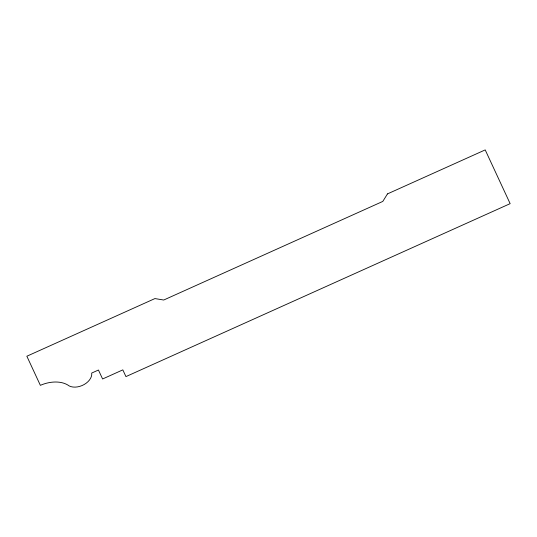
<?xml version="1.0" encoding="UTF-8"?>
<svg xmlns="http://www.w3.org/2000/svg" width="537" height="537" viewBox="0 0 537 537"><rect width="100%" height="100%" fill="white"/><g stroke="black" fill="none" stroke-linecap="round" stroke-linejoin="round"><path stroke-width="0.81" d="M387.466 193.904L382.807 201.415L163.738 300.022L154.918 298.579L26.85 356.226L40.362 385.338A28.065 18.741 -23.7 0 1 69.152 385.915A13.861 9.257 -23.7 0 0 84.195 384.499A13.861 9.257 -23.7 0 0 91.699 373.061L98.446 370.027L102.601 378.981L122.819 369.879L125.94 376.598L510.15 203.651L485.206 149.904L387.466 193.904"/></g></svg>
